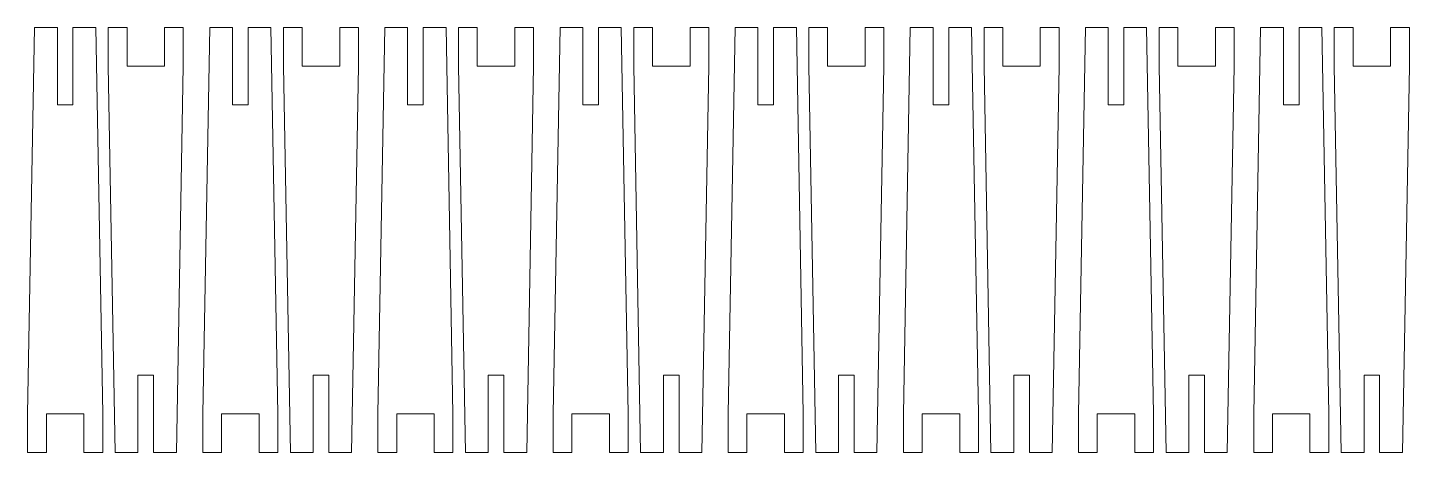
# Model space of a CAD drawing. Header units: inches. Extents: x 1 to 9.95, y 1 to 3.75.
import ezdxf

# ---------------------------------------------------------------- set-up
doc = ezdxf.new("R2010")
doc.units = ezdxf.units.IN
doc.header["$MEASUREMENT"] = 0
doc.layers.add('2$chipboard', color=7, linetype='Continuous', true_color=0x000000)

msp = doc.modelspace()

# ---------------------------------------------------------------- linework, layer by layer
at = {"layer": '2$chipboard', "lineweight": 0}
for points in [[(1, 1.25), (1.045, 3.75)], [(1.045, 3.75), (1.192375, 3.75)], [(1.192375, 3.75), (1.192375, 3.25)], [(1.293625, 3.25), (1.293625, 3.75)], [(1.293625, 3.75), (1.441, 3.75)], [(1.441, 3.75), (1.486, 1.25)], [(1.522, 3.5), (1.522, 3.75)], [(1.522, 3.75), (1.6435, 3.75)], [(1.6435, 3.75), (1.6435, 3.5)], [(1.8865, 3.5), (1.8865, 3.75)], [(1.8865, 3.75), (2.008, 3.75)], [(2.008, 3.75), (2.008, 3.5)], [(2.134, 1.25), (2.179, 3.75)], [(2.179, 3.75), (2.326375, 3.75)], [(2.326375, 3.75), (2.326375, 3.25)], [(2.427625, 3.25), (2.427625, 3.75)], [(2.427625, 3.75), (2.575, 3.75)], [(2.575, 3.75), (2.62, 1.25)], [(2.656, 3.5), (2.656, 3.75)], [(2.656, 3.75), (2.7775, 3.75)], [(2.7775, 3.75), (2.7775, 3.5)], [(3.0205, 3.5), (3.0205, 3.75)], [(3.0205, 3.75), (3.142, 3.75)], [(3.142, 3.75), (3.142, 3.5)], [(3.268, 1.25), (3.313, 3.75)], [(3.313, 3.75), (3.460375, 3.75)], [(3.460375, 3.75), (3.460375, 3.25)], [(3.561625, 3.25), (3.561625, 3.75)], [(3.561625, 3.75), (3.709, 3.75)], [(3.709, 3.75), (3.754, 1.25)], [(3.79, 3.5), (3.79, 3.75)], [(3.79, 3.75), (3.9115, 3.75)], [(3.9115, 3.75), (3.9115, 3.5)], [(4.1545, 3.5), (4.1545, 3.75)], [(4.1545, 3.75), (4.276, 3.75)], [(4.276, 3.75), (4.276, 3.5)], [(4.402, 1.25), (4.447, 3.75)], [(4.447, 3.75), (4.594375, 3.75)], [(4.594375, 3.75), (4.594375, 3.25)], [(4.695625, 3.25), (4.695625, 3.75)], [(4.695625, 3.75), (4.843, 3.75)], [(4.843, 3.75), (4.888, 1.25)], [(4.924, 3.5), (4.924, 3.75)], [(4.924, 3.75), (5.0455, 3.75)], [(5.0455, 3.75), (5.0455, 3.5)], [(5.2885, 3.5), (5.2885, 3.75)], [(5.2885, 3.75), (5.41, 3.75)], [(5.41, 3.75), (5.41, 3.5)], [(5.536, 1.25), (5.581, 3.75)], [(5.581, 3.75), (5.728375, 3.75)], [(5.728375, 3.75), (5.728375, 3.25)], [(5.829625, 3.25), (5.829625, 3.75)], [(5.829625, 3.75), (5.977, 3.75)], [(5.977, 3.75), (6.022, 1.25)], [(6.058, 3.5), (6.058, 3.75)], [(6.058, 3.75), (6.1795, 3.75)], [(6.1795, 3.75), (6.1795, 3.5)], [(6.4225, 3.5), (6.4225, 3.75)], [(6.4225, 3.75), (6.544, 3.75)], [(6.544, 3.75), (6.544, 3.5)], [(6.67, 1.25), (6.715, 3.75)], [(6.715, 3.75), (6.862375, 3.75)], [(6.862375, 3.75), (6.862375, 3.25)], [(6.963625, 3.25), (6.963625, 3.75)], [(6.963625, 3.75), (7.111, 3.75)], [(7.111, 3.75), (7.156, 1.25)], [(7.192, 3.5), (7.192, 3.75)], [(7.192, 3.75), (7.3135, 3.75)], [(7.3135, 3.75), (7.3135, 3.5)], [(7.5565, 3.5), (7.5565, 3.75)], [(7.5565, 3.75), (7.678, 3.75)], [(7.678, 3.75), (7.678, 3.5)], [(7.804, 1.25), (7.849, 3.75)], [(7.849, 3.75), (7.996375, 3.75)], [(7.996375, 3.75), (7.996375, 3.25)], [(8.097625, 3.25), (8.097625, 3.75)], [(8.097625, 3.75), (8.245, 3.75)], [(8.245, 3.75), (8.29, 1.25)], [(8.326, 3.5), (8.326, 3.75)], [(8.326, 3.75), (8.4475, 3.75)], [(8.4475, 3.75), (8.4475, 3.5)], [(8.6905, 3.5), (8.6905, 3.75)], [(8.6905, 3.75), (8.812, 3.75)], [(8.812, 3.75), (8.812, 3.5)], [(8.938, 1.25), (8.983, 3.75)], [(8.983, 3.75), (9.130375, 3.75)], [(9.130375, 3.75), (9.130375, 3.25)], [(9.231625, 3.25), (9.231625, 3.75)], [(9.231625, 3.75), (9.379, 3.75)], [(9.379, 3.75), (9.424, 1.25)], [(9.46, 3.5), (9.46, 3.75)], [(9.46, 3.75), (9.5815, 3.75)], [(9.5815, 3.75), (9.5815, 3.5)], [(9.8245, 3.5), (9.8245, 3.75)], [(9.8245, 3.75), (9.946, 3.75)], [(9.946, 3.75), (9.946, 3.5)], [(1.567, 1), (1.522, 3.5)], [(1.6435, 3.5), (1.8865, 3.5)], [(2.008, 3.5), (1.963, 1)], [(2.701, 1), (2.656, 3.5)], [(2.7775, 3.5), (3.0205, 3.5)], [(3.142, 3.5), (3.097, 1)], [(3.835, 1), (3.79, 3.5)], [(3.9115, 3.5), (4.1545, 3.5)], [(4.276, 3.5), (4.231, 1)], [(4.969, 1), (4.924, 3.5)], [(5.0455, 3.5), (5.2885, 3.5)], [(5.41, 3.5), (5.365, 1)], [(6.103, 1), (6.058, 3.5)], [(6.1795, 3.5), (6.4225, 3.5)], [(6.544, 3.5), (6.499, 1)], [(7.237, 1), (7.192, 3.5)], [(7.3135, 3.5), (7.5565, 3.5)], [(7.678, 3.5), (7.633, 1)], [(8.371, 1), (8.326, 3.5)], [(8.4475, 3.5), (8.6905, 3.5)], [(8.812, 3.5), (8.767, 1)], [(9.505, 1), (9.46, 3.5)], [(9.5815, 3.5), (9.8245, 3.5)], [(9.946, 3.5), (9.901, 1)], [(1.192375, 3.25), (1.293625, 3.25)], [(2.326375, 3.25), (2.427625, 3.25)], [(3.460375, 3.25), (3.561625, 3.25)], [(4.594375, 3.25), (4.695625, 3.25)], [(5.728375, 3.25), (5.829625, 3.25)], [(6.862375, 3.25), (6.963625, 3.25)], [(7.996375, 3.25), (8.097625, 3.25)], [(9.130375, 3.25), (9.231625, 3.25)], [(1.714375, 1.5), (1.714375, 1)], [(1.815625, 1.5), (1.714375, 1.5)], [(1.815625, 1), (1.815625, 1.5)], [(2.848375, 1.5), (2.848375, 1)], [(2.949625, 1.5), (2.848375, 1.5)], [(2.949625, 1), (2.949625, 1.5)], [(3.982375, 1.5), (3.982375, 1)], [(4.083625, 1.5), (3.982375, 1.5)], [(4.083625, 1), (4.083625, 1.5)], [(5.116375, 1.5), (5.116375, 1)], [(5.217625, 1.5), (5.116375, 1.5)], [(5.217625, 1), (5.217625, 1.5)], [(6.250375, 1.5), (6.250375, 1)], [(6.351625, 1.5), (6.250375, 1.5)], [(6.351625, 1), (6.351625, 1.5)], [(7.384375, 1.5), (7.384375, 1)], [(7.485625, 1.5), (7.384375, 1.5)], [(7.485625, 1), (7.485625, 1.5)], [(8.518375, 1.5), (8.518375, 1)], [(8.619625, 1.5), (8.518375, 1.5)], [(8.619625, 1), (8.619625, 1.5)], [(9.652375, 1.5), (9.652375, 1)], [(9.753625, 1.5), (9.652375, 1.5)], [(9.753625, 1), (9.753625, 1.5)], [(1, 1), (1, 1.25)], [(1.3645, 1.25), (1.1215, 1.25)], [(1.1215, 1.25), (1.1215, 1)], [(1.3645, 1), (1.3645, 1.25)], [(1.486, 1.25), (1.486, 1)], [(2.134, 1), (2.134, 1.25)], [(2.4985, 1.25), (2.2555, 1.25)], [(2.2555, 1.25), (2.2555, 1)], [(2.4985, 1), (2.4985, 1.25)], [(2.62, 1.25), (2.62, 1)], [(3.268, 1), (3.268, 1.25)], [(3.6325, 1.25), (3.3895, 1.25)], [(3.3895, 1.25), (3.3895, 1)], [(3.6325, 1), (3.6325, 1.25)], [(3.754, 1.25), (3.754, 1)], [(4.402, 1), (4.402, 1.25)], [(4.7665, 1.25), (4.5235, 1.25)], [(4.5235, 1.25), (4.5235, 1)], [(4.7665, 1), (4.7665, 1.25)], [(4.888, 1.25), (4.888, 1)], [(5.536, 1), (5.536, 1.25)], [(5.9005, 1.25), (5.6575, 1.25)], [(5.6575, 1.25), (5.6575, 1)], [(5.9005, 1), (5.9005, 1.25)], [(6.022, 1.25), (6.022, 1)], [(6.67, 1), (6.67, 1.25)], [(7.0345, 1.25), (6.7915, 1.25)], [(6.7915, 1.25), (6.7915, 1)], [(7.0345, 1), (7.0345, 1.25)], [(7.156, 1.25), (7.156, 1)], [(7.804, 1), (7.804, 1.25)], [(8.1685, 1.25), (7.9255, 1.25)], [(7.9255, 1.25), (7.9255, 1)], [(8.1685, 1), (8.1685, 1.25)], [(8.29, 1.25), (8.29, 1)], [(8.938, 1), (8.938, 1.25)], [(9.3025, 1.25), (9.0595, 1.25)], [(9.0595, 1.25), (9.0595, 1)], [(9.3025, 1), (9.3025, 1.25)], [(9.424, 1.25), (9.424, 1)], [(1.1215, 1), (1, 1)], [(1.486, 1), (1.3645, 1)], [(1.714375, 1), (1.567, 1)], [(1.963, 1), (1.815625, 1)], [(2.2555, 1), (2.134, 1)], [(2.62, 1), (2.4985, 1)], [(2.848375, 1), (2.701, 1)], [(3.097, 1), (2.949625, 1)], [(3.3895, 1), (3.268, 1)], [(3.754, 1), (3.6325, 1)], [(3.982375, 1), (3.835, 1)], [(4.231, 1), (4.083625, 1)], [(4.5235, 1), (4.402, 1)], [(4.888, 1), (4.7665, 1)], [(5.116375, 1), (4.969, 1)], [(5.365, 1), (5.217625, 1)], [(5.6575, 1), (5.536, 1)], [(6.022, 1), (5.9005, 1)], [(6.250375, 1), (6.103, 1)], [(6.499, 1), (6.351625, 1)], [(6.7915, 1), (6.67, 1)], [(7.156, 1), (7.0345, 1)], [(7.384375, 1), (7.237, 1)], [(7.633, 1), (7.485625, 1)], [(7.9255, 1), (7.804, 1)], [(8.29, 1), (8.1685, 1)], [(8.518375, 1), (8.371, 1)], [(8.767, 1), (8.619625, 1)], [(9.0595, 1), (8.938, 1)], [(9.424, 1), (9.3025, 1)], [(9.652375, 1), (9.505, 1)], [(9.901, 1), (9.753625, 1)]]:
    msp.add_lwpolyline(points, dxfattribs=at)

doc.saveas('drawing.dxf')
